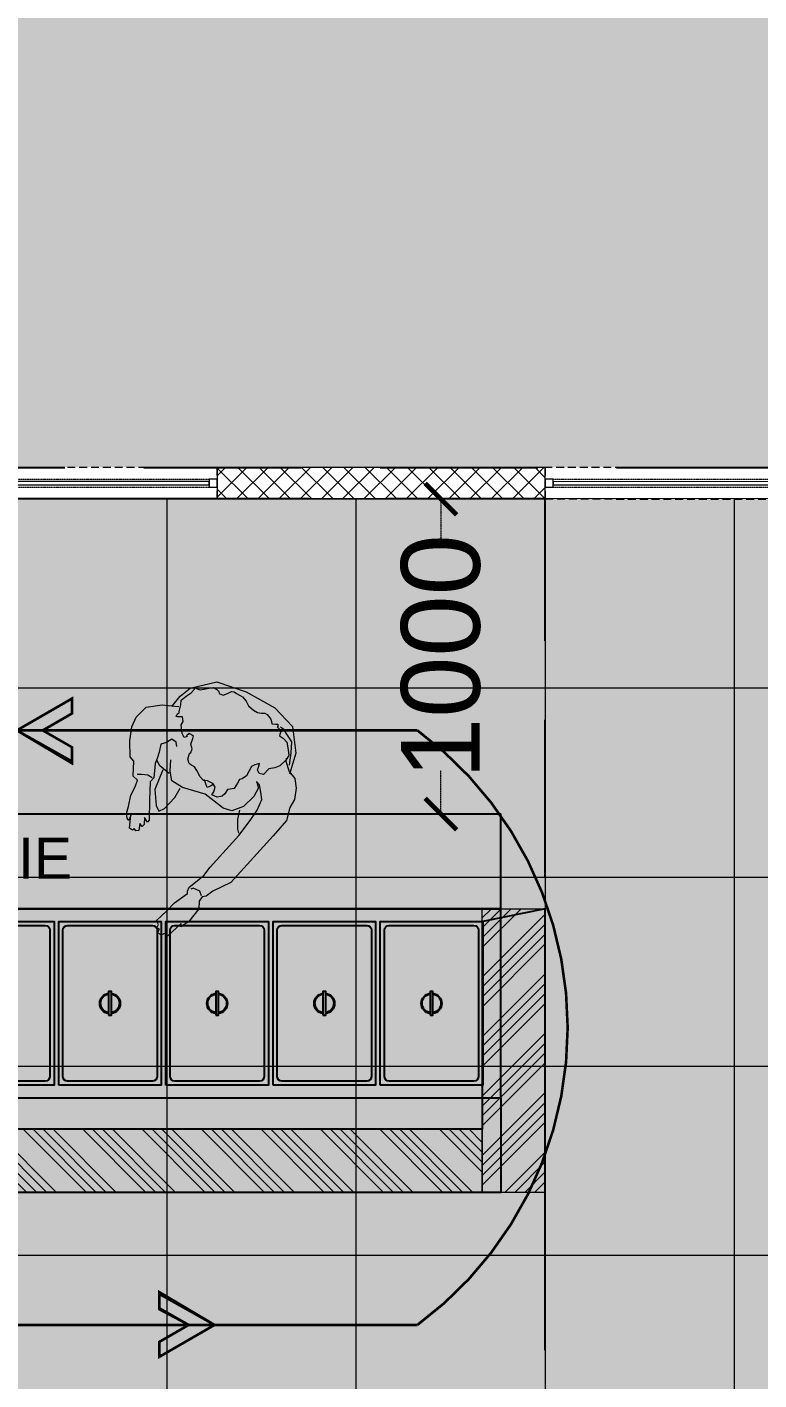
# Model space of a CAD drawing. Header units: millimetres. Extents: x 2335845 to 2509607, y 289014 to 361737.
# Drawn here: x 2365942 to 2368264, y 304106 to 308399 of the extents above; entities that cross this region are included whole.
import ezdxf

# ---------------------------------------------------------------- set-up
doc = ezdxf.new("R2010")
doc.units = ezdxf.units.MM
doc.header["$PDMODE"] = 3
for name, pattern in [('DASHED', [0.75, 0.5, -0.25]), ('DASHED2', [0.375, 0.25, -0.125]), ('HIDDEN', [0.375, 0.25, -0.125]), ('HIDDEN2', [0.1875, 0.125, -0.0625])]:
    doc.linetypes.add(name, pattern=pattern)
for name, color, linetype, lineweight in [('150 mm WALL', 134, 'Continuous', 25), ('AR_01_PARTITION FULL HT', 2, 'Continuous', 25), ('AR_01_WALL', 134, 'Continuous', 20), ('I-Human', 9, 'Continuous', 9), ('IN-PRTN-FULL', 30, 'Continuous', 20), ('IN-PRTN-HATCH', 8, 'Continuous', 5), ('K - Equipment', 7, 'Continuous', 25), ('SWA- GLASS PARTITION', 8, 'Continuous', 5), ('SWA-GLASS', 140, 'Continuous', 9), ('SWA-METAL', 165, 'Continuous', 9), ('TOA-FC-GYPSUM', 250, 'Continuous', 5), ('TOA-FL-CPT-1', 8, 'Continuous', 5), ('TOA-FL-TILE-2', 8, 'Continuous', 5), ('TOA-FL-TILE-3', 8, 'Continuous', 5), ('TOA-RAMP', 8, 'Continuous', 13)]:
    doc.layers.add(name, color=color, linetype=linetype, lineweight=lineweight)
for name, color, linetype in [('FLOOR MARK', 7, 'Continuous'), ('FR-CUSTOM', 40, 'Continuous'), ('I-FUR', 7, 'Continuous'), ('I-FURN', 7, 'Continuous'), ('ROOM TEXT', 3, 'Continuous')]:
    doc.layers.add(name, color=color, linetype=linetype)
doc.styles.add('2MM', font='arial.ttf')
doc.styles.get("Standard").update_dxf_attribs({"font": 'arial.ttf'})
doc.dimstyles.new('DIM @ 150', dxfattribs={"dimtxt": 250, "dimasz": 100, "dimexe": 1, "dimexo": 0, "dimgap": 0.5, "dimtad": 0, "dimdec": 0, "dimzin": 0, "dimdsep": 46, "dimtxsty": 'Standard', "dimblk": 'ARCHTICK', "dimcen": -2, "dimclrd": 8, "dimclre": 8, "dimclrt": 256, "dimadec": 0, "dimazin": 0, "dimtfac": 1, "dimtdec": 0, "dimtofl": 0, "dimtmove": 0, "dimatfit": 3, "dimldrblk": 'OPEN90', "dimfxl": 1, "dimtolj": 1, "dimtzin": 0, "dimlwd": -1, "dimlwe": -1, "dimarcsym": 0})
pattern_1 = [(135, (951725.344004, 6184.825185), (-94.29268927122612, -94.29268927122612), []), (135, (951725.344004, 6216.256095), (-94.29268927122612, -94.29268927122612), []), (135, (951725.344004, 6247.687005), (-94.29268927122612, -94.29268927122612), []), (135, (951725.344004, 6279.117985), (-94.29268927122612, -94.29268927122612), [])]

# ---------------------------------------------------------------- blocks, each defined once
blk = doc.blocks.new('EGEG')
at = {"layer": 'K - Equipment'}
for points in [[(2039130.925548421, -715975.5436601574), (2039430.925548421, -715975.5436601574), (2039430.925548421, -717775.5436601574), (2039130.925548421, -717775.5436601574), (2039130.925548421, -715975.5436601574)], [(2039431.1868842, -715975.5436601574), (2040030.925548421, -715975.5436601574), (2040030.925548421, -717775.5436601574), (2039430.925548421, -717775.5436601574), (2039430.925548421, -715975.5436601574)], [(2040330.925548421, -715975.5436601574), (2040030.925548421, -715975.5436601574), (2040030.925548421, -717775.5436601574), (2040330.925548421, -717775.5436601574), (2040330.925548421, -715975.5436601574)]]:
    blk.add_lwpolyline(points, dxfattribs=at)
for points in [[(2039991.05621631, -716033.0220869747), (2039471.05621631, -716033.0220869747), (2039471.05621631, -716358.0220869747), (2039991.05621631, -716358.0220869747)], [(2039768.768482327, -716190.8178363065), (2039768.768482327, -716200.1217401349), (2039694.133308948, -716200.1217401349), (2039694.133308948, -716190.8178363065)], [(2039991.05621631, -716373.059022943), (2039471.05621631, -716373.059022943), (2039471.05621631, -716698.059022943), (2039991.05621631, -716698.059022943)], [(2039768.768482327, -716530.8547722748), (2039768.768482327, -716540.1586761032), (2039694.133308948, -716540.1586761032), (2039694.133308948, -716530.8547722748)], [(2039991.05621631, -716713.0959589113), (2039471.05621631, -716713.0959589113), (2039471.05621631, -717038.0959589113), (2039991.05621631, -717038.0959589113)], [(2039768.768482327, -716870.8917082432), (2039768.768482327, -716880.1956120706), (2039694.133308948, -716880.1956120706), (2039694.133308948, -716870.8917082432)], [(2039991.05621631, -717053.1328948787), (2039471.05621631, -717053.1328948787), (2039471.05621631, -717378.1328948787), (2039991.05621631, -717378.1328948787)], [(2039768.768482327, -717210.9286442106), (2039768.768482327, -717220.2325480389), (2039694.133308948, -717220.2325480389), (2039694.133308948, -717210.9286442106)], [(2039991.05621631, -717393.1698308471), (2039471.05621631, -717393.1698308471), (2039471.05621631, -717718.1698308471), (2039991.05621631, -717718.1698308471)], [(2039768.768482327, -717550.9655801789), (2039768.768482327, -717560.2694840073), (2039694.133308948, -717560.2694840073), (2039694.133308948, -717550.9655801789)]]:
    blk.add_lwpolyline(points, close=True, dxfattribs=at)
for points in [[(2039963.05621631, -716046.0220869747), (2039499.05621631, -716046.0220869747, 0.414213562373095), (2039484.05621631, -716061.0220869747), (2039484.05621631, -716330.0220869747, 0.414213562373095), (2039499.05621631, -716345.0220869747), (2039963.05621631, -716345.0220869747, 0.414213562373095), (2039978.05621631, -716330.0220869747), (2039978.05621631, -716061.0220869747, 0.414213562373095)], [(2039963.05621631, -716386.059022943), (2039499.05621631, -716386.059022943, 0.414213562373095), (2039484.05621631, -716401.059022943), (2039484.05621631, -716670.059022943, 0.414213562373095), (2039499.05621631, -716685.059022943), (2039963.05621631, -716685.059022943, 0.414213562373095), (2039978.05621631, -716670.059022943), (2039978.05621631, -716401.059022943, 0.414213562373095)], [(2039963.05621631, -716726.0959589113), (2039499.05621631, -716726.0959589113, 0.414213562373095), (2039484.05621631, -716741.0959589113), (2039484.05621631, -717010.0959589113, 0.414213562373095), (2039499.05621631, -717025.0959589113), (2039963.05621631, -717025.0959589113, 0.414213562373095), (2039978.05621631, -717010.0959589113), (2039978.05621631, -716741.0959589113, 0.414213562373095)], [(2039963.05621631, -717066.1328948787), (2039499.05621631, -717066.1328948787, 0.414213562373095), (2039484.05621631, -717081.1328948787), (2039484.05621631, -717350.1328948787, 0.414213562373095), (2039499.05621631, -717365.1328948787), (2039963.05621631, -717365.1328948787, 0.414213562373095), (2039978.05621631, -717350.1328948787), (2039978.05621631, -717081.1328948787, 0.414213562373095)], [(2039963.05621631, -717406.1698308471), (2039499.05621631, -717406.1698308471, 0.414213562373095), (2039484.05621631, -717421.1698308471), (2039484.05621631, -717690.1698308471, 0.414213562373095), (2039499.05621631, -717705.1698308471), (2039963.05621631, -717705.1698308471, 0.414213562373095), (2039978.05621631, -717690.1698308471), (2039978.05621631, -717421.1698308471, 0.414213562373095)]]:
    blk.add_lwpolyline(points, format="xyb", close=True, dxfattribs=at)
for centre, radius, start, end in [((2039731.450895638, -716195.4697882212), 32.54279514469512, 8.2185138827943, 171.7814861172057), ((2039731.450895638, -716195.4697882212), 32.54279514469512, 188.2185138827943, 351.7814861172056), ((2039731.05621631, -716195.5220869747), 30, 188.8194774801104, 351.1805225198896), ((2039731.05621631, -716195.5220869747), 30, 9.021690048051655, 170.9783099519483), ((2039731.450895638, -716535.5067241886), 32.54279514469512, 8.2185138827943, 171.7814861172057), ((2039731.05621631, -716535.559022943), 30, 9.021690048051655, 170.9783099519483), ((2039731.450895638, -716535.5067241886), 32.54279514469512, 188.2185138827943, 351.7814861172056), ((2039731.05621631, -716535.559022943), 30, 188.8194774801104, 351.1805225198896), ((2039731.450895638, -716875.5436601569), 32.54279514469512, 8.2185138827943, 171.7814861172057), ((2039731.05621631, -716875.5959589113), 30, 9.021690048051655, 170.9783099519483), ((2039731.450895638, -716875.5436601569), 32.54279514469512, 188.2185138827943, 351.7814861172056), ((2039731.05621631, -716875.5959589113), 30, 188.8194774801104, 351.1805225198896), ((2039731.450895638, -717215.5805961252), 32.54279514469512, 8.2185138827943, 171.7814861172057), ((2039731.05621631, -717215.6328948787), 30, 9.021690048051655, 170.9783099519483), ((2039731.450895638, -717215.5805961252), 32.54279514469512, 188.2185138827943, 351.7814861172056), ((2039731.05621631, -717215.6328948787), 30, 188.8194774801104, 351.1805225198896), ((2039731.450895638, -717555.6175320935), 32.54279514469512, 8.2185138827943, 171.7814861172057), ((2039731.05621631, -717555.6698308471), 30, 9.021690048051655, 170.9783099519483), ((2039731.450895638, -717555.6175320935), 32.54279514469512, 188.2185138827943, 351.7814861172056), ((2039731.05621631, -717555.6698308471), 30, 188.8194774801104, 351.1805225198896)]:
    blk.add_arc(centre, radius, start, end, dxfattribs=at)
blk = doc.blocks.new('G$CEFFFF363')
at = {"layer": 'FR-CUSTOM', "linetype": 'DASHED2', "ltscale": 100}
h = blk.add_hatch(color=7, dxfattribs=at)
h.dxf.hatch_style = 1
h.paths.add_polyline_path([(502.6022259536549, 5849.606525533367), (444.8671990346047, 5849.606525533367), (379.5169322268921, 5962.796507932246), (314.1666654189466, 5849.606525533367), (256.4316385043203, 5849.606525540818), (379.5169322268921, 6062.796507932246)])
h = blk.add_hatch(color=7, dxfattribs=at)
h.dxf.hatch_style = 1
h.paths.add_polyline_path([(-2042.427217284334, 5511.53542358987), (-1984.692190365575, 5511.53542358987), (-1919.341923557571, 5398.345441190526), (-1853.991656749917, 5511.53542358987), (-1796.256629835232, 5511.535423582885), (-1919.341923557571, 5298.345441190992)])
at = {"layer": 'FR-CUSTOM', "color": 1, "linetype": 'DASHED2', "ltscale": 100}
for p, q in [((379.5169322268921, 5962.796507932246), (314.1666654189466, 5849.606525533367)), ((444.8671990346047, 5849.606525533367), (379.5169322268921, 5962.796507932246)), ((-1984.692190365575, 5511.53542358987), (-1919.341923557571, 5398.345441190526)), ((-1919.341923557571, 5398.345441190526), (-1853.991656749917, 5511.53542358987))]:
    blk.add_line(p, q, dxfattribs=at)
at = {"layer": 'FR-CUSTOM', "color": 1, "linetype": 'DASHED2', "ltscale": 100, "const_width": 10}
blk.add_lwpolyline([(-1919.341923557571, 4896.434207702056), (-1919.341923557571, 6846.875950230286, -0.5055127666361997), (379.5169322268921, 6846.875950230286), (379.5169322268921, 5148.184207702056)], format="xyb", dxfattribs=at)
at = {"layer": 'FR-CUSTOM', "color": 1, "linetype": 'Continuous', "ltscale": 100, "const_width": 10}
for points in [[(502.6022259536549, 5849.606525533367), (444.8671990346047, 5849.606525533367), (379.5169322268921, 5962.796507932246), (314.1666654189466, 5849.606525533367), (256.4316385043203, 5849.606525540818), (379.5169322268921, 6062.796507932246)], [(-2042.427217284334, 5511.53542358987), (-1984.692190365575, 5511.53542358987), (-1919.341923557571, 5398.345441190526), (-1853.991656749917, 5511.53542358987), (-1796.256629835232, 5511.535423582885), (-1919.341923557571, 5298.345441190992)]]:
    blk.add_lwpolyline(points, close=True, dxfattribs=at)
blk = doc.blocks.new('FDFSDFD')
at = {"layer": 'I-Human'}
for p, q in [((-1774290.468677218, -879044.5273317939), (-1774265.713461607, -879026.389015709)), ((-1774265.713461607, -879026.389015709), (-1774231.056159748, -879014.8464509295)), ((-1774231.056159748, -879014.8464509295), (-1774201.349901014, -879016.4953887552)), ((-1774201.349901014, -879016.4953887552), (-1774160.091208329, -879006.6017618)), ((-1774160.091208329, -879006.6017618), (-1774097.377995444, -879021.4422022322)), ((-1774097.377995444, -879021.4422022322), (-1773904.287313669, -879072.5592748285)), ((-1774363.083976345, -879079.1550261325), (-1774295.419720336, -879065.9635235259)), ((-1774326.776326784, -879095.6444043902), (-1774302.021111173, -879070.9103370028)), ((-1774302.021111173, -879070.9103370028), (-1774290.468677218, -879044.5273317939)), ((-1773904.287313669, -879072.5592748285), (-1773853.126534739, -879110.484844821)), ((-1774434.04892777, -879126.9742230788), (-1774363.083976345, -879079.1550261325)), ((-1774389.489539664, -879107.1869691698), (-1774412.594407568, -879146.7614769866)), ((-1774358.132933222, -879092.3465287376), (-1774389.489539664, -879107.1869691698)), ((-1774381.931382825, -879120.1801538769), (-1774361.746012352, -879105.0540592012)), ((-1774361.746012352, -879105.0540592012), (-1774346.6069845, -879094.9699960849)), ((-1774320.174935953, -879079.1550261325), (-1774358.132933222, -879092.3465287376)), ((-1774346.6069845, -879094.9699960849), (-1774329.785842442, -879096.65067327)), ((-1774335.485742055, -879098.5450626817), (-1774326.776326784, -879095.6444043902)), ((-1774329.785842442, -879096.65067327), (-1774304.554129356, -879105.0540592012)), ((-1774304.554129356, -879105.0540592012), (-1774291.097215713, -879116.8187995038)), ((-1774291.097215713, -879116.8187995038), (-1774279.322416275, -879131.9448941782)), ((-1774183.196076228, -879107.1869691698), (-1774203.000248716, -879120.3784717763)), ((-1774146.888426667, -879103.8890935171), (-1774183.196076228, -879107.1869691698)), ((-1774107.280081691, -879108.8359069953), (-1774146.888426667, -879103.8890935171)), ((-1774047.867564221, -879118.7295339493), (-1774107.280081691, -879108.8359069953)), ((-1773853.126534739, -879110.484844821), (-1773830.021666829, -879122.0274096006)), ((-1774460.454491089, -879204.4743008855), (-1774434.04892777, -879126.9742230788)), ((-1774412.594407568, -879146.7614769866), (-1774413.92306787, -879160.4792377147)), ((-1774407.163095911, -879153.7936975985), (-1774388.659839643, -879150.4323432242)), ((-1774407.163095911, -879160.5164063431), (-1774407.163095911, -879153.7936975985)), ((-1774388.659839643, -879150.4323432242), (-1774386.977725444, -879135.3062485498)), ((-1774386.977725444, -879135.3062485498), (-1774381.931382825, -879120.1801538769)), ((-1774279.322416275, -879131.9448941782), (-1774255.772817394, -879138.6676029242)), ((-1774252.408588979, -879152.113020412), (-1774260.819160002, -879162.1970835283)), ((-1774255.772817394, -879138.6676029242), (-1774252.408588979, -879152.113020412)), ((-1774226.105116625, -879148.4104148123), (-1774211.25198726, -879133.5699743801)), ((-1774221.154073501, -879135.218912207), (-1774226.105116625, -879148.4104148123)), ((-1774203.000248716, -879120.3784717763), (-1774221.154073501, -879135.218912207)), ((-1774211.25198726, -879133.5699743801), (-1774179.895380812, -879133.5699743801)), ((-1774179.895380812, -879133.5699743801), (-1774136.98634042, -879148.4104148123)), ((-1774136.98634042, -879148.4104148123), (-1774107.280081691, -879174.7934200226)), ((-1774120.482863348, -879153.3572282891), (-1774092.42695232, -879146.7614769866)), ((-1774092.42695232, -879146.7614769866), (-1774064.371041293, -879131.9210365544)), ((-1774064.371041293, -879131.9210365544), (-1774054.468955046, -879123.6763474263)), ((-1773917.490095326, -879153.3572282891), (-1774047.867564221, -879118.7295339493)), ((-1773884.48314117, -879158.3040417661), (-1773917.490095326, -879153.3572282891)), ((-1773830.021666829, -879183.0381091521), (-1773884.48314117, -879158.3040417661)), ((-1773823.420274964, -879135.218912125), (-1773834.97271021, -879146.7614769168)), ((-1773834.97271021, -879146.7614769168), (-1773833.32236161, -879169.8466065045)), ((-1773830.021666829, -879122.0274096006), (-1773821.76992829, -879131.9210365544)), ((-1773821.76992829, -879131.9210365544), (-1773805.266451218, -879133.5699743801)), ((-1773805.266451218, -879133.5699743801), (-1773783.811931022, -879123.6763474263)), ((-1773783.811931022, -879123.6763474263), (-1773732.651152086, -879133.5699743801)), ((-1773732.651152086, -879133.5699743801), (-1773706.245588772, -879148.4104148123)), ((-1773706.245588772, -879148.4104148123), (-1773716.147675019, -879151.7082904635)), ((-1773716.147675019, -879151.7082904635), (-1773661.686200666, -879171.495544374)), ((-1774430.712694793, -879215.9787534837), (-1774422.302123758, -879199.1719816215)), ((-1774422.302123758, -879199.1719816215), (-1774417.255781144, -879194.1299500648)), ((-1774418.937895349, -879172.2811466445), (-1774412.209438525, -879168.9197922716)), ((-1774415.57366694, -879177.3231782026), (-1774418.937895349, -879172.2811466445)), ((-1774417.255781144, -879194.1299500648), (-1774410.52732432, -879189.0879185067)), ((-1774410.52732432, -879189.0879185067), (-1774415.57366694, -879177.3231782026)), ((-1774412.209438525, -879168.9197922716), (-1774410.52732432, -879170.600469458)), ((-1774410.52732432, -879170.600469458), (-1774407.163095911, -879160.5164063431)), ((-1774269.229731025, -879163.8777607147), (-1774281.004530469, -879165.5584378999)), ((-1774281.004530469, -879165.5584378999), (-1774270.911845241, -879177.3231782026)), ((-1774270.911845241, -879177.3231782026), (-1774260.819160002, -879184.0458869486)), ((-1774260.819160002, -879162.1970835283), (-1774269.229731025, -879163.8777607147)), ((-1774260.819160002, -879184.0458869486), (-1774245.680132155, -879184.0458869486)), ((-1774245.680132155, -879184.0458869486), (-1774227.176875892, -879184.0458869486)), ((-1774227.176875892, -879184.0458869486), (-1774212.037848045, -879192.4492728784)), ((-1774212.037848045, -879192.4492728784), (-1774206.99150542, -879199.1719816215)), ((-1774206.99150542, -879199.1719816215), (-1774193.534591772, -879199.1719816215)), ((-1774193.534591772, -879199.1719816215), (-1774173.3492213, -879200.8526588081)), ((-1774173.3492213, -879200.8526588081), (-1774166.620764481, -879210.9367219243)), ((-1774102.329038567, -879202.8253630599), (-1774115.53182023, -879273.7296895667)), ((-1774107.280081691, -879174.7934200226), (-1774102.329038567, -879202.8253630599)), ((-1773833.32236161, -879169.8466065045), (-1773826.720972152, -879174.7934197612)), ((-1773816.818885172, -879181.3891713265), (-1773830.021666829, -879183.0381091521)), ((-1773810.217494347, -879178.0912956739), (-1773816.818885172, -879181.3891713265)), ((-1773764.007758534, -879201.1764252356), (-1773810.217494347, -879178.0912956739)), ((-1773731.000804389, -879211.0700521894), (-1773764.007758534, -879201.1764252356)), ((-1773660.035852959, -879178.0912956739), (-1773666.637243795, -879181.3891713265)), ((-1773666.637243795, -879181.3891713265), (-1773655.084809841, -879191.2827982818)), ((-1773661.686200666, -879171.495544374), (-1773660.035852959, -879178.0912956739)), ((-1773655.084809841, -879191.2827982818), (-1773655.084809841, -879204.4743008855)), ((-1774463.755186499, -879308.3573839066), (-1774460.454491089, -879204.4743008855)), ((-1774430.712694793, -879224.3821394121), (-1774430.712694793, -879215.9787534837)), ((-1774425.666352173, -879234.4662025311), (-1774430.712694793, -879224.3821394121)), ((-1774422.302123758, -879246.2309428338), (-1774425.666352173, -879234.4662025311)), ((-1774422.302123758, -879261.3570375082), (-1774422.302123758, -879246.2309428338)), ((-1774166.620764481, -879210.9367219243), (-1774161.574421862, -879217.6594306689)), ((-1774161.574421862, -879217.6594306689), (-1774144.753279804, -879219.3401078554)), ((-1774144.753279804, -879219.3401078554), (-1774134.660594576, -879222.7014622284)), ((-1774134.660594576, -879222.7014622284), (-1774124.567909337, -879236.1468797176)), ((-1774124.567909337, -879236.1468797176), (-1774122.885795133, -879254.6343287636)), ((-1773688.091763991, -879225.9104926202), (-1773731.000804389, -879211.0700521894)), ((-1773679.840025452, -879214.3679278394), (-1773688.091763991, -879225.9104926202)), ((-1773668.287591498, -879214.3679278394), (-1773679.840025452, -879214.3679278394)), ((-1773668.287591498, -879204.4743008855), (-1773668.287591498, -879214.3679278394)), ((-1773655.084809841, -879204.4743008855), (-1773668.287591498, -879204.4743008855)), ((-1774437.441151611, -879294.9705812299), (-1774427.348466383, -879281.5251637406)), ((-1774427.348466383, -879281.5251637406), (-1774422.302123758, -879261.3570375082)), ((-1774149.799622418, -879256.3150059487), (-1774156.528079248, -879268.0797462527)), ((-1774156.528079248, -879268.0797462527), (-1774156.528079248, -879286.5671952973)), ((-1774156.528079248, -879286.5671952973), (-1774151.481736634, -879298.3319356014)), ((-1774155.339571064, -879263.4926453206), (-1774155.140165206, -879265.4850004371)), ((-1774155.140165206, -879265.4850004371), (-1774145.238078959, -879270.431813914)), ((-1774145.238078959, -879286.9211921731), (-1774155.140165206, -879296.8148191271)), ((-1774134.660594576, -879252.9536515784), (-1774149.799622418, -879256.3150059487)), ((-1774145.238078959, -879270.431813914), (-1774136.98634042, -879278.6765030436)), ((-1774136.98634042, -879278.6765030436), (-1774145.238078959, -879286.9211921731)), ((-1774122.885795133, -879254.6343287636), (-1774134.660594576, -879252.9536515784)), ((-1774115.53182023, -879273.7296895667), (-1774100.67869086, -879347.9318917234)), ((-1774448.902057134, -879405.6447156237), (-1774463.755186499, -879308.3573839066)), ((-1774444.169608435, -879311.7773530907), (-1774437.441151611, -879294.9705812299)), ((-1774444.169608435, -879333.6261565096), (-1774444.169608435, -879311.7773530907)), ((-1774169.984992896, -879331.9454793232), (-1774176.713449714, -879343.7102196258)), ((-1774156.528079248, -879313.4580302772), (-1774169.984992896, -879331.9454793232)), ((-1774151.481736634, -879298.3319356014), (-1774156.528079248, -879313.4580302772)), ((-1774155.140165206, -879296.8148191271), (-1774155.484901374, -879297.5037024497)), ((-1774445.851722645, -879342.0295424408), (-1774444.169608435, -879333.6261565096)), ((-1774442.487494231, -879350.4329283704), (-1774445.851722645, -879342.0295424408)), ((-1774430.712694793, -879358.8363143002), (-1774442.487494231, -879350.4329283704)), ((-1774420.620009554, -879368.9203774192), (-1774430.712694793, -879358.8363143002)), ((-1774418.937895349, -879382.3657949057), (-1774420.620009554, -879368.9203774192)), ((-1774188.488249158, -879373.9624089759), (-1774206.99150542, -879377.3237633476)), ((-1774178.395563919, -879363.8783458597), (-1774188.488249158, -879373.9624089759)), ((-1774176.713449714, -879357.1556371151), (-1774178.395563919, -879363.8783458597)), ((-1774176.713449714, -879343.7102196258), (-1774176.713449714, -879357.1556371151)), ((-1774100.67869086, -879347.9318917234), (-1774103.97938627, -879387.5063995402)), ((-1774061.070345872, -879354.5276430274), (-1774095.727647736, -879352.8787052003)), ((-1774014.860610065, -879367.7191456325), (-1774061.070345872, -879354.5276430274)), ((-1774000.007480705, -879379.261710412), (-1774014.860610065, -879367.7191456325)), ((-1774391.139887372, -879471.6022286494), (-1774448.902057134, -879405.6447156237)), ((-1774427.348466383, -879394.1305352098), (-1774423.984237963, -879385.72714928)), ((-1774427.348466383, -879407.5759526977), (-1774427.348466383, -879394.1305352098)), ((-1774418.937895349, -879419.3406930004), (-1774427.348466383, -879407.5759526977)), ((-1774423.984237963, -879385.72714928), (-1774418.937895349, -879382.3657949057)), ((-1774254.090703183, -879390.7691808355), (-1774262.501274212, -879392.4498580233)), ((-1774262.501274212, -879392.4498580233), (-1774262.501274212, -879407.5759526977)), ((-1774262.501274212, -879407.5759526977), (-1774252.408588979, -879412.6179842558)), ((-1774235.587446921, -879387.4078264652), (-1774254.090703183, -879390.7691808355)), ((-1774252.408588979, -879412.6179842558), (-1774250.726474774, -879409.2566298841)), ((-1774243.99801795, -879415.9793386273), (-1774252.408588979, -879427.7440789301)), ((-1774250.726474774, -879409.2566298841), (-1774243.99801795, -879415.9793386273)), ((-1774223.812647483, -879377.3237633476), (-1774235.587446921, -879387.4078264652)), ((-1774212.037848045, -879375.6430861624), (-1774223.812647483, -879377.3237633476)), ((-1774206.99150542, -879377.3237633476), (-1774212.037848045, -879375.6430861624)), ((-1774128.734601881, -879405.6447156237), (-1774161.741556037, -879420.4851560531)), ((-1774103.97938627, -879387.5063995402), (-1774128.734601881, -879405.6447156237)), ((-1774120.482863348, -879405.6447156237), (-1774128.734601881, -879443.5702856148)), ((-1774054.468955046, -879422.1340938788), (-1774011.559914649, -879395.7510886671)), ((-1774018.161305486, -879422.1340938788), (-1773960.399135718, -879394.1021508442)), ((-1774011.559914649, -879395.7510886671), (-1774000.007480705, -879379.261710412)), ((-1773960.399135718, -879394.1021508442), (-1773952.147397185, -879395.7510886671)), ((-1773952.147397185, -879395.7510886671), (-1773960.399135718, -879410.5915290993)), ((-1773960.399135718, -879410.5915290993), (-1773940.594963236, -879400.6979021453)), ((-1773940.594963236, -879400.6979021453), (-1773932.343224691, -879403.9957777994)), ((-1773932.343224691, -879403.9957777994), (-1773937.29426782, -879415.5383425761)), ((-1773937.29426782, -879415.5383425761), (-1773915.839747619, -879407.293653448)), ((-1773915.839747619, -879407.293653448), (-1773910.888704495, -879415.5383425761)), ((-1773910.888704495, -879415.5383425761), (-1773914.189399911, -879423.7830317072)), ((-1774408.845210115, -879431.1054333044), (-1774418.937895349, -879419.3406930004)), ((-1774402.116753291, -879441.1894964193), (-1774408.845210115, -879431.1054333044)), ((-1774400.434639087, -879451.2735595369), (-1774402.116753291, -879441.1894964193)), ((-1774400.434639087, -879461.3576226517), (-1774400.434639087, -879451.2735595369)), ((-1774398.752524882, -879459.6769454667), (-1774400.434639087, -879461.3576226517)), ((-1774395.388296473, -879457.9962682801), (-1774398.752524882, -879459.6769454667)), ((-1774380.249268614, -879461.3576226517), (-1774395.388296473, -879457.9962682801)), ((-1774287.732987298, -879442.8701736057), (-1774299.507786742, -879451.2735595369)), ((-1774299.507786742, -879451.2735595369), (-1774292.779329912, -879464.7189770261)), ((-1774275.958187855, -879442.8701736057), (-1774287.732987298, -879442.8701736057)), ((-1774252.408588979, -879427.7440789301), (-1774275.958187855, -879442.8701736057)), ((-1774219.503725788, -879432.0277208326), (-1774221.154073501, -879448.5170990918)), ((-1774221.154073501, -879448.5170990918), (-1774204.650596429, -879458.4107260456)), ((-1774207.95129185, -879423.7830317072), (-1774219.503725788, -879432.0277208326)), ((-1774204.650596429, -879458.4107260456), (-1774191.447814767, -879471.6022286494)), ((-1774145.238078959, -879461.708601697), (-1774128.734601881, -879460.0596638727)), ((-1774128.734601881, -879443.5702856148), (-1774140.287035841, -879460.0596638727)), ((-1774128.734601881, -879460.0596638727), (-1774085.825561495, -879441.9213477878)), ((-1774122.133211055, -879428.729845184), (-1774054.468955046, -879422.1340938788)), ((-1774085.825561495, -879441.9213477878), (-1774069.322084411, -879446.8681612648)), ((-1774084.175212693, -879446.8681615561), (-1774084.175212693, -879463.3575396047)), ((-1774069.322084411, -879446.8681612648), (-1774018.161305486, -879422.1340938788)), ((-1773909.238356787, -879436.9745343109), (-1773947.196354067, -879451.8149747404)), ((-1773947.196354067, -879451.8149747404), (-1773929.042529281, -879450.1660369175)), ((-1773933.993572399, -879458.4107260456), (-1773945.546006359, -879466.6554151739)), ((-1773929.042529281, -879450.1660369175), (-1773933.993572399, -879458.4107260456)), ((-1773914.189399911, -879423.7830317072), (-1773907.588009085, -879425.4319695327)), ((-1773907.588009085, -879425.4319695327), (-1773909.238356787, -879436.9745343109)), ((-1774354.832237806, -879488.0916069072), (-1774391.139887372, -879471.6022286494)), ((-1774363.428126562, -879471.4416857694), (-1774380.249268614, -879461.3576226517)), ((-1774344.924870289, -879479.8450717004), (-1774363.428126562, -879471.4416857694)), ((-1774313.573545116, -879496.3362960368), (-1774354.832237806, -879488.0916069072)), ((-1774331.467956652, -879473.1223629544), (-1774344.924870289, -879479.8450717004)), ((-1774309.60047197, -879468.0803313977), (-1774331.467956652, -879473.1223629544)), ((-1774318.52458824, -879488.0916069072), (-1774323.736092218, -879477.0266217884)), ((-1774303.671458881, -879526.0171768998), (-1774318.52458824, -879488.0916069072)), ((-1774306.23624356, -879466.3996542112), (-1774309.60047197, -879468.0803313977)), ((-1774299.507786742, -879469.7610085829), (-1774306.23624356, -879466.3996542112)), ((-1774291.097215713, -879469.7610085829), (-1774299.507786742, -879469.7610085829)), ((-1774292.779329912, -879464.7189770261), (-1774291.097215713, -879469.7610085829)), ((-1774191.447814767, -879471.6022286494), (-1774166.692599155, -879465.0064773483)), ((-1774166.692599155, -879465.0064773483), (-1774145.238078959, -879461.708601697)), ((-1774061.070345872, -879502.932047338), (-1774103.97938627, -879522.7193012458)), ((-1774084.175212693, -879463.3575396047), (-1774077.573823235, -879481.4958559357)), ((-1774077.573823235, -879481.4958559357), (-1774070.97243132, -879494.6873590128)), ((-1774056.119302754, -879484.7937312573), (-1774061.070345872, -879502.932047338)), ((-1774033.014434851, -879481.495855606), (-1774056.119302754, -879484.7937312573)), ((-1774003.308176116, -879481.495855606), (-1774033.014434851, -879481.495855606)), ((-1773968.650874257, -879471.6022286494), (-1774003.308176116, -879481.495855606)), ((-1773945.546006359, -879466.6554151739), (-1773968.650874257, -879471.6022286494)), ((-1774273.965200146, -879567.2406225436), (-1774303.671458881, -879526.0171768998)), ((-1774110.580777101, -879539.2086795049), (-1774155.140165206, -879563.9427468897)), ((-1774103.97938627, -879522.7193012458), (-1774110.580777101, -879539.2086795049)), ((-1774231.056159748, -879580.4321251488), (-1774273.965200146, -879567.2406225436)), ((-1774198.049205598, -879578.7831873205), (-1774231.056159748, -879580.4321251488)), ((-1774155.140165206, -879563.9427468897), (-1774198.049205598, -879578.7831873205))]:
    blk.add_line(p, q, dxfattribs=at)
blk = doc.blocks.new('*U838')
at = {"layer": 'IN-PRTN-HATCH'}
h = blk.add_hatch(dxfattribs=at)
h.set_pattern_fill('ANSI37', color=256, scale=15)
h.set_pattern_definition([(45, (6588.119812913763, 0), (-33.67596045400933, 33.67596045400933), []), (135, (6588.119812913763, 0), (-33.67596045400933, -33.67596045400932), [])])
h.paths.add_polyline_path([(-99007.63920534389, -39967.19809345137), (-97966.60875329236, -39967.19809345137), (-97966.60875329236, -39867.19809345137), (-99007.63920534389, -39867.19809345137)])
at = {"layer": 'IN-PRTN-FULL', "elevation": -2.73431167647e-05}
blk.add_lwpolyline([(-99007.63920534389, -39967.19809345137), (-97966.60875329236, -39967.19809345137), (-97966.60875329236, -39867.19809345137), (-99007.63920534389, -39867.19809345137)], close=True, dxfattribs=at)
blk = doc.blocks.new('*U761')
at = {"layer": 'SWA- GLASS PARTITION', "linetype": 'HIDDEN2', "ltscale": 200, "elevation": -0.0003093880525210051}
blk.add_lwpolyline([(108939.0602773681, -163313.0164129143), (109639.0602773326, -163313.0094005656), (109639.0602773326, -163413.0094005656), (108939.0602773681, -163413.0164129143)], close=True, dxfattribs=at)
at = {"layer": 'SWA-GLASS', "color": 4, "elevation": -0.0003093880525210051}
blk.add_lwpolyline([(109614.0602773326, -163358.0094005656), (109614.0602773326, -163368.0094005656), (108964.0602773681, -163368.0164129143), (108964.0602773681, -163358.0164129143)], close=True, dxfattribs=at)
at = {"layer": 'SWA-METAL', "color": 8, "linetype": 'HIDDEN'}
for p, q in [((108964.0602773681, -163350.5164129143, -0.0003093880525210051), (109614.0602773326, -163350.5094005656, -0.0003093880525210051)), ((108964.0602773681, -163375.4895310659, -0.0003093880525210051), (109614.0602773326, -163375.5094005656, -0.0003093880525210051))]:
    blk.add_line(p, q, dxfattribs=at)
at = {"layer": 'SWA-METAL', "elevation": -0.0003093880525210051}
for points in [[(108939.0602773681, -163350.5164129143), (108964.0602773681, -163350.5164129143), (108964.0602773681, -163375.5164129143), (108939.0602773681, -163375.5164129143)], [(109614.0602773326, -163350.5094005656), (109639.0602773326, -163350.5094005656), (109639.0602773326, -163375.5094005656), (109614.0602773326, -163375.5094005656)]]:
    blk.add_lwpolyline(points, close=True, dxfattribs=at)
blk = doc.blocks.new('*U837')
at = {"layer": 'SWA- GLASS PARTITION', "linetype": 'HIDDEN2', "ltscale": 200, "elevation": -0.0003093880525210051}
blk.add_lwpolyline([(109175.76918699, -163313.0140256866), (110097.8743775616, -163313.0047733898), (110097.8743775616, -163413.0047733898), (109175.76918699, -163413.0140256866)], close=True, dxfattribs=at)
at = {"layer": 'SWA-GLASS', "color": 4, "elevation": -0.0003093880525210051}
blk.add_lwpolyline([(110072.8743775616, -163358.0047733898), (110072.8743775616, -163368.0047733898), (109200.76918699, -163368.0140256866), (109200.76918699, -163358.0140256866)], close=True, dxfattribs=at)
at = {"layer": 'SWA-METAL', "color": 8, "linetype": 'HIDDEN'}
for p, q in [((109200.76918699, -163350.5140256866, -0.0003093880525210051), (110072.8743775616, -163350.5047733898, -0.0003093880525210051)), ((109200.76918699, -163375.4871438382, -0.0003093880525210051), (110072.8743775616, -163375.5047733898, -0.0003093880525210051))]:
    blk.add_line(p, q, dxfattribs=at)
at = {"layer": 'SWA-METAL', "elevation": -0.0003093880525210051}
for points in [[(109175.76918699, -163350.5140256866), (109200.76918699, -163350.5140256866), (109200.76918699, -163375.5140256866), (109175.76918699, -163375.5140256866)], [(110072.8743775616, -163350.5047733898), (110097.8743775616, -163350.5047733898), (110097.8743775616, -163375.5047733898), (110072.8743775616, -163375.5047733898)]]:
    blk.add_lwpolyline(points, close=True, dxfattribs=at)
blk = doc.blocks.new('*U917')
at = {"layer": 'AR_01_WALL'}
h = blk.add_hatch(dxfattribs=at)
h.set_pattern_fill('ANSI34', color=8, scale=7, angle=90)
h.set_pattern_definition(pattern_1)
h.paths.add_polyline_path([(284136.7678248886, 139951.3859680567), (289477.798096927, 139951.3859691619), (289477.7980969271, 139751.3859691619), (284136.767824881, 139751.3859683153)])
blk.add_lwpolyline([(284136.7678248886, 139951.3859680567), (289477.798096927, 139951.3859691619), (289477.7980969271, 139751.3859691619), (284136.767824881, 139751.3859683153), (284136.7678248794, 139951.3859677218)], dxfattribs=at)
blk = doc.blocks.new('_ArchTick')
at = {"color": 0, "linetype": 'ByBlock', "const_width": 0.15}
blk.add_lwpolyline([(-0.5, -0.5), (0.5, 0.5)], dxfattribs=at)
blk = doc.blocks.new('*D893')
at = {"layer": 'Defpoints', "color": 0, "transparency": 16777216}
for p in [(2367201.480296691, 306901.6247394482), (2367254.885364899, 306901.6247394482), (2367201.479178737, 305901.6242079608)]:
    blk.add_point(p, dxfattribs=at)
at = {"layer": 'TOA-RAMP', "color": 8, "linetype": 'HIDDEN', "transparency": 16777216}
for p, q in [((2367201.480296691, 306901.6247394482), (2367255.885364899, 306901.6247394482)), ((2367254.885364899, 306901.6247394482), (2367254.885364899, 306763.2261108123)), ((2367254.885364899, 305901.6242079608), (2367254.885364899, 306040.0228365967)), ((2367201.479178737, 305901.6242079608), (2367255.885364899, 305901.6242079608))]:
    blk.add_line(p, q, dxfattribs=at)
at = {"layer": 'TOA-RAMP', "color": 8, "transparency": 16777216, "xscale": 100, "yscale": 100, "zscale": 100}
for p, rotation in [((2367254.885364899, 306901.6247394482), 90), ((2367254.885364899, 305901.6242079608), 270)]:
    blk.add_blockref('_ArchTick', p, dxfattribs=dict(at, rotation=rotation))
at = {"layer": 'TOA-RAMP', "transparency": 16777216, "insert": (2367254.885364899, 306401.6244737038), "char_height": 250, "attachment_point": 5, "rotation": 90}
blk.add_mtext('\\A1;1000', dxfattribs=at)
blk = doc.blocks.new('_Open90')
at = {"color": 0, "linetype": 'ByBlock'}
for p, q in [((-0.5, 0.5), (0, 0)), ((0, 0), (-1, 0)), ((0, 0), (-0.5, -0.5))]:
    blk.add_line(p, q, dxfattribs=at)
blk = doc.blocks.new('*U919')
at = {"layer": 'AR_01_WALL'}
h = blk.add_hatch(dxfattribs=at)
h.set_pattern_fill('ANSI34', color=8, scale=7, angle=90)
h.set_pattern_definition(pattern_1)
h.paths.add_polyline_path([(284136.7678248886, 139951.3859680567), (285036.7678247036, 139951.3859682429), (285036.7678247037, 139751.3859682429), (284136.767824881, 139751.3859683153)])
blk.add_lwpolyline([(284136.7678248886, 139951.3859680567), (285036.7678247036, 139951.3859682429), (285036.7678247037, 139751.3859682429), (284136.767824881, 139751.3859683153), (284136.7678248794, 139951.3859677218)], dxfattribs=at)

msp = doc.modelspace()

# ---------------------------------------------------------------- hatches: boundary and pattern name
at = {"layer": 'TOA-FC-GYPSUM'}
h = msp.add_hatch(dxfattribs=at)
h.set_pattern_fill('DASH', color=252, scale=49.9999999998181, angle=45)
h.set_pattern_definition([(45, (90021.13748320658, 24146.98201084777), (0, 224.5064030259121), [158.7499999994225, -158.7499999994225])])
edge = h.paths.add_edge_path()
edge.add_line((2394228.72958307, 302880.2279321175), (2361837.844510321, 302880.2279321175))
edge.add_arc((2362325.550397773, 304175.7707438617), 1384.300621150443, 194.5633508174923, 249.3711998855079, ccw=False)
edge.add_line((2360985.727067106, 303827.6879199288), (2360985.727067106, 306907.1739473264))
edge.add_line((2360985.727067106, 306907.1739473264), (2372044.681893598, 306901.6103699277))
edge.add_line((2372044.681893598, 306901.6103699277), (2372044.683235127, 304701.6242071021))
edge.add_line((2372044.683235127, 304701.6242071021), (2384044.683235127, 304701.6235669184))
edge.add_line((2384044.683235127, 304701.6235669184), (2384044.682564297, 306901.6248660982))
edge.add_line((2384044.682564297, 306901.6248660982), (2395185.727068019, 306907.1739473427))
edge.add_line((2395185.727068019, 306907.1739473427), (2395185.727068019, 303827.6879199451))
edge.add_arc((2394120.701762259, 304127.0051395205), 1106.286445655785, 276.4346417131297, 344.3023878729739, ccw=False)
at = {"layer": 'TOA-FL-CPT-1', "true_color": 0xc7c8ca}
h = msp.add_hatch(dxfattribs=at)
h.set_pattern_fill('AR-PARQ1', color=9, scale=3)
h.set_pattern_definition([(90, (54538.59340738272, -6708.375506296114), (-914.4000000000001, 914.4000000000001), [914.4000000000001, -914.4000000000001]), (90, (54690.99340738263, -6708.375506296114), (-914.4000000000001, 914.4000000000001), [914.4000000000001, -914.4000000000001]), (90, (54843.393407383, -6708.375506296114), (-914.4000000000001, 914.4000000000001), [914.4000000000001, -914.4000000000001]), (90, (54995.79340738291, -6708.375506296114), (-914.4000000000001, 914.4000000000001), [914.4000000000001, -914.4000000000001]), (90, (55148.19340738282, -6708.375506296114), (-914.4000000000001, 914.4000000000001), [914.4000000000001, -914.4000000000001]), (90, (55300.59340738272, -6708.375506296114), (-914.4000000000001, 914.4000000000001), [914.4000000000001, -914.4000000000001]), (90, (55452.99340738263, -6708.375506296114), (-914.4000000000001, 914.4000000000001), [914.4000000000001, -914.4000000000001]), (0, (54538.59340738272, -5793.975506296149), (914.4000000000001, -914.4000000000001), [914.4000000000001, -914.4000000000001]), (0, (54538.59340738272, -5641.575506296125), (914.4000000000001, -914.4000000000001), [914.4000000000001, -914.4000000000001]), (0, (54538.59340738272, -5489.175506296102), (914.4000000000001, -914.4000000000001), [914.4000000000001, -914.4000000000001]), (0, (54538.59340738272, -5336.775506296137), (914.4000000000001, -914.4000000000001), [914.4000000000001, -914.4000000000001]), (0, (54538.59340738272, -5184.375506296114), (914.4000000000001, -914.4000000000001), [914.4000000000001, -914.4000000000001]), (0, (54538.59340738272, -5031.975506296149), (914.4000000000001, -914.4000000000001), [914.4000000000001, -914.4000000000001]), (0, (54538.59340738272, -4879.575506296125), (914.4000000000001, -914.4000000000001), [914.4000000000001, -914.4000000000001])])
h.paths.add_polyline_path([(2344950.518162777, 323601.6242019961), (2348044.691163691, 323601.6242019961), (2348044.691163691, 308801.6242122094), (2344978.375093889, 308801.6242122108), (2344983.023356996, 307001.5525591194), (2351045.878415969, 307001.6083910425), (2351044.683235127, 304701.6242071021), (2350244.683235128, 304670.0944108028), (2350244.683235128, 294701.624207102), (2352811.834670976, 294701.6222315097), (2352811.820920144, 307001.6312081505), (2405044.683235127, 307005.0587609082), (2405044.683235127, 327701.6242071021), (2410595.745129241, 327701.6242071022), (2410609.803192876, 329501.6242071021), (2408605.339612699, 329501.6242071021), (2411484.683234952, 335301.624207102), (2408440.261845152, 335301.6242068391), (2406365.487751665, 331122.3072093037), (2403244.677728537, 328001.9692598846), (2403244.794573463, 325600.804886257), (2384290.648438627, 325598.8094474609), (2384290.648438627, 323607.3717527016), (2375885.17580013, 323603.5284691111), (2375861.465202687, 325602.9777714384), (2360226.195166169, 325602.090971636), (2360226.052116318, 334601.9366329676), (2375945.229294411, 334602.1794598616), (2375945.229294419, 331031.3729881902), (2376972.788561485, 331510.9030696157), (2389391.537129477, 331510.9030696157), (2389391.537129477, 331810.7200641405), (2389491.627978533, 331810.7200641405), (2389491.530036704, 331510.9030696157), (2391791.530036704, 331510.9028790828), (2391791.530636318, 333010.8811380213), (2389491.530036704, 333010.8811380213), (2389491.530636318, 332710.8605030074), (2389391.537129477, 332710.8605030074), (2389391.540148177, 333010.9053421116), (2377622.510996445, 333011.0082688986), (2377622.510996445, 336459.844714605), (2386144.742477032, 336459.8526135259), (2386144.683235127, 337701.6242070661), (2376094.699484495, 337701.6242070661), (2376094.724491982, 335802.0618649141), (2362938.321205488, 335802.061106371), (2362938.326419469, 340629.1192369233), (2359023.455937829, 340413.4193829705), (2359023.899324749, 325602.0527223736), (2352244.613934237, 325602.0524193165), (2352244.65522321, 339888.4723329871), (2350244.683235128, 339753.7903792272), (2350259.797156711, 327701.6242071021), (2351044.683235127, 327701.6242071021), (2351043.518079771, 325401.6895894355), (2344945.863083343, 325401.6746732311)])
h.paths.add_polyline_path([(2365719.683215174, 323601.6242347481), (2395044.683235632, 323601.6242347481), (2395044.683235013, 322741.2976093281), (2398494.621583031, 322751.6662801943), (2398494.621502895, 323601.6242328762), (2403544.686599096, 323601.6242347481), (2403544.686599096, 308801.6337105768), (2365719.683215174, 308801.6337105768)], flags=16)
h.paths.add_polyline_path([(2349719.689492218, 323601.6834427065), (2365719.683215174, 323601.6834427065), (2365719.683215174, 308801.6242079722), (2349719.689492218, 308801.6242079722)], flags=16)
at = {"layer": 'TOA-FL-TILE-2', "true_color": 0x5e67af}
h = msp.add_hatch(dxfattribs=at)
h.set_pattern_fill('_USER', color=165, scale=600, double=1, pattern_type=0)
h.set_pattern_definition([(0, (2360385.713506688, 305701.6369923194), (0, 600), []), (90, (2360385.713506688, 305701.6369923194), (-600, 3.673940397442059e-14), [])])
h.paths.add_polyline_path([(2367585.71350359, 306901.6326014097), (2360985.727064652, 306901.6326014097), (2360985.727070848, 302701.1481504393), (2367585.713509785, 302701.1481504393)])
at = {"layer": 'TOA-FL-TILE-3'}
h = msp.add_hatch(dxfattribs=at)
h.set_pattern_fill('_USER', color=253, scale=600, double=1, pattern_type=0)
h.set_pattern_definition([(0, (2357985.713506688, 306901.6369923194), (0, 600), []), (90, (2357985.713506688, 306901.6369923194), (-600, 3.673940397442059e-14), [])])
h.paths.add_polyline_path([(2367585.713506688, 306904.4032744225), (2360985.72706775, 306903.7106061692), (2360985.72706775, 302699.0701456796), (2367585.713506688, 302699.7628139329)], flags=17)
edge = h.paths.add_edge_path(flags=16)
edge.add_line((2361443.618553286, 301499.6973232845), (2375246.920171787, 301499.6973232845))
edge.add_arc((2374696.248139446, 301062.7948143201), 702.939179120659, 11.230543790788602, 38.42844066477181, ccw=False)
edge.add_line((2375385.727067755, 301199.6973232845), (2375385.727067755, 295200.7451610119))
edge.add_arc((2375087.433981148, 295199.9332742704), 298.2941914915838, -90.13578270367759, 0.15594584973780456, ccw=False)
edge.add_line((2375086.727067755, 294901.6399204207), (2361443.618553286, 294900.7451610119))
edge.add_arc((2361668.237414395, 295743.023061864), 871.7142278462677, 218.468347376787, 255.0678574998247, ccw=False)
edge.add_line((2360985.72706775, 295200.7451610119), (2360985.72706775, 301199.6973232845))
edge.add_arc((2361668.237414398, 300657.4194224327), 871.7142278485284, 104.93214250032611, 141.5316526233212, ccw=False)
h.paths.add_polyline_path([(2385585.726298927, 306901.624875324), (2384044.682564297, 306901.6248660982), (2384044.683235127, 304701.6242071021), (2372044.683235127, 304701.6242071021), (2372044.681893598, 306901.6103699277), (2370585.712737861, 306901.6249030016), (2370585.714275515, 302691.4939422548), (2385585.727836582, 302691.4939145772)], flags=16)
h.paths.add_polyline_path([(2388585.727068181, 306905.8147850088), (2395185.713507447, 306905.8147850087), (2395185.713505928, 302735.1660158549), (2388585.727066661, 302735.1660158549)], flags=17)
edge = h.paths.add_edge_path(flags=16)
edge.add_line((2381085.727067755, 294901.6399204205), (2395185.727067755, 294901.6369923194))
edge.add_line((2395185.727067755, 294901.6369923194), (2395185.727067755, 301214.879473126))
edge.add_arc((2394379.187164884, 300406.5955504032), 1141.853543435115, 45.06187977688925, 73.27042197158221)
edge.add_line((2394707.875350468, 301500.1190258315), (2381061.980490516, 301500.6986104287))
edge.add_arc((2381085.982461806, 301201.0864362828), 300.5720371595793, 94.58019126533245, 177.3698137895067)
edge.add_line((2380785.727067755, 301214.879473126), (2380785.727067755, 295219.9571652172))
edge.add_arc((2381114.134321049, 295228.9395306639), 328.530070016875, 181.5667234711848, 265.0395689300028)
edge = h.paths.add_edge_path(flags=16)
edge.add_line((2396947.43689049, 304501.6369923194), (2403023.991298516, 304501.6369923194))
edge.add_arc((2403124.86969301, 304939.65727093), 449.4866126479671, 257.0306226994492, 388.1366233088124)
edge.add_line((2403585.713549311, 305151.6242032061), (2403585.713549311, 306900.8730772256))
edge.add_line((2403585.713549311, 306900.8730772256), (2396385.712625308, 306901.6309880721))
edge.add_line((2396385.712625308, 306901.6309880721), (2396385.714581734, 305151.6240476083))
edge.add_arc((2396864.290497891, 304997.4966803861), 502.7824110408175, 162.1486295987786, 279.5188753902793)
h.paths.add_polyline_path([(2396385.713506688, 294901.6399204205), (2396385.713506688, 301501.6369923194), (2403585.713473056, 301501.6369923194), (2403585.7133019, 294901.6369923195)], flags=16)
edge = h.paths.add_edge_path()
edge.add_line((2357985.7135067, 306901.6264722155), (2357985.730136843, 303901.6387021735))
edge.add_line((2357985.730136843, 303901.6387021735), (2359785.721544297, 303901.6352824138))
edge.add_line((2359785.721544297, 303901.6352824138), (2359785.713506688, 295501.6369364223))
edge.add_line((2359785.713506688, 295501.6369364223), (2357885.724918883, 295501.6370482165))
edge.add_line((2357885.724918883, 295501.6370482165), (2357884.217967872, 295843.5145847609))
edge.add_line((2357884.217967872, 295843.5145847609), (2352910.328158095, 295843.5201453363))
edge.add_line((2352910.328158095, 295843.5201453363), (2352911.834559181, 294601.6221197144))
edge.add_line((2352911.834559181, 294601.6221197144), (2351044.683235127, 294601.6221197144))
edge.add_line((2351044.683235127, 294601.6221197144), (2351044.683235127, 293701.624207102))
edge.add_line((2351044.683235127, 293701.624207102), (2350244.683235128, 293701.6242071022))
edge.add_line((2350244.683235128, 293701.6242071022), (2350244.683235128, 291915.2169065916))
edge.add_arc((2372334.757830299, -28802.03647444112), 321477.1034022388, 83.98092870601567, 93.9401442910825, ccw=False)
edge.add_line((2406044.683235127, 290902.778849155), (2406044.683222569, 296951.6242090374))
edge.add_line((2406044.683222569, 296951.6242090374), (2405044.683222569, 296951.6242090374))
edge.add_line((2405044.683222569, 296951.6242090374), (2405044.633491464, 306905.0587606597))
edge.add_line((2405044.633491464, 306905.0587606597), (2387537.950615674, 306905.03918901))
edge.add_line((2387537.950615674, 306905.03918901), (2387537.947044491, 307005.8142470053))
edge.add_line((2387537.947044491, 307005.8142470053), (2386486.978890223, 307003.8314696694))
edge.add_line((2386486.978890223, 307003.8314696694), (2386485.042188387, 306905.0374305414))
edge.add_line((2386485.042188387, 306905.0374305414), (2384044.682560484, 306905.0352837003))
edge.add_line((2384044.682560484, 306905.0352837003), (2384044.683905841, 305701.6242071021))
edge.add_line((2384044.683905841, 305701.6242071021), (2383044.683235127, 305701.6242071021))
edge.add_line((2383044.683235127, 305701.6242071021), (2383044.683235127, 304801.6244640505))
edge.add_line((2383044.683235127, 304801.6244640505), (2373044.683235127, 304801.6244640505))
edge.add_line((2373044.683235127, 304801.6244640505), (2373044.683235127, 305701.6242071021))
edge.add_line((2373044.683235127, 305701.6242071021), (2372044.683235127, 305701.6242071021))
edge.add_line((2372044.683235127, 305701.6242071021), (2372044.681893579, 306901.6279022302))
edge.add_line((2372044.681893579, 306901.6279022302), (2369610.528738622, 306901.5509670359))
edge.add_line((2369610.528738622, 306901.5509670359), (2369610.532324604, 307002.7436773304))
edge.add_line((2369610.532324604, 307002.7436773304), (2368560.530723883, 307002.6646482364))
edge.add_line((2368560.530723883, 307002.6646482364), (2368560.527139253, 306901.5101244476))
edge.add_line((2368560.527139253, 306901.5101244476), (2357985.713506719, 306901.6436194964))

# ---------------------------------------------------------------- linework, layer by layer
at = {"layer": '150 mm WALL', "elevation": -2.807490235606206e-07}
msp.add_lwpolyline([(2367585.713506998, 304701.6242081794), (2367585.713505604, 305601.6242080021), (2367387.30946428, 305561.493540071), (2367385.713507174, 304901.6242079488), (2362044.683235126, 304901.6242079084), (2362044.683293587, 305701.6242071021)], dxfattribs=at)
at = {"layer": 'FLOOR MARK', "color": 8, "linetype": 'DASHED', "ltscale": 1000}
msp.add_lwpolyline([(2344950.518162777, 323601.6242019961), (2348044.691163691, 323601.6242019961), (2348044.691163691, 308801.6242122094), (2344944.683265037, 308801.6242122108), (2344944.683265031, 307001.5525591194), (2351045.878415969, 307001.6083910425), (2351044.683235127, 304701.6242071021), (2350244.683235127, 304701.624207102), (2350244.683235128, 294701.624207102), (2352811.834670976, 294701.6222315097), (2352811.820920144, 307001.6312081505), (2405044.706376744, 307001.6332172387)], dxfattribs=at)
at = {"layer": 'FLOOR MARK', "linetype": 'DASHED', "ltscale": 1000, "elevation": -2.807490235606206e-07}
msp.add_lwpolyline([(2367585.71350359, 306901.6326014097), (2360985.727064652, 306901.6326014097), (2360985.727070848, 302701.1481504393), (2367585.713509785, 302701.1481504393)], close=True, dxfattribs=at)
at = {"layer": 'TOA-FC-GYPSUM', "elevation": -2.807490235606206e-07}
msp.add_lwpolyline([(2360985.727067106, 306907.1739473264), (2372044.681893598, 306901.6103699277), (2372044.683235127, 304701.6242071021), (2384044.683235127, 304701.6235669184), (2384044.682564297, 306901.6248660982), (2395185.727068019, 306907.1739473427), (2395185.727068019, 303827.6879199451, -0.2103787125869525), (2394228.72958307, 302880.2279321175), (2361837.844510321, 302880.2279321175, -0.2438100065400339), (2360985.727067106, 303827.6879199288)], format="xyb", close=True, dxfattribs=at)

# ---------------------------------------------------------------- block references
at = {"layer": '150 mm WALL', "lineweight": 25, "rotation": 90.00000001186312}
msp.add_blockref('*U919', (2507337.099534144, 20564.85641223408, -2.807490235606206e-07), dxfattribs=at)
at = {"layer": '150 mm WALL', "lineweight": 25}
msp.add_blockref('*U917', (2077907.915410247, 164950.2382387869), dxfattribs=at)
at = {"layer": 'AR_01_PARTITION FULL HT', "rotation": 179.9999359460099}
msp.add_blockref('*U838', (2268578.0298025, 267034.5369023569, 2.734311676470004e-05), dxfattribs=at)
at = {"layer": 'I-FUR', "rotation": 242.5079172540198}
msp.add_blockref('FDFSDFD', (2327510.540432649, -1673703.429285937), dxfattribs=at)
at = {"layer": 'I-FURN', "xscale": 0.8206400499651405, "yscale": 0.8206400499651405, "zscale": 0.8206400499651405, "rotation": 270}
msp.add_blockref('G$CEFFFF363', (2361561.192716468, 304592.3280958741, 1.25469230097338e-09), dxfattribs=at)
at = {"layer": 'K - Equipment', "xscale": -1, "rotation": 89.99999999999967}
msp.add_blockref('EGEG', (1649669.139633444, 2345032.549756385), dxfattribs=at)
at = {"layer": 'SWA- GLASS PARTITION', "linetype": 'HIDDEN2', "xscale": -1, "rotation": 180}
for name, p in [('*U761', (2256905.622933196, 143588.6160731507, 0.0003093880525210051)), ('*U837', (2258409.945271444, 143588.6094192591, 0.0003093853495738929))]:
    msp.add_blockref(name, p, dxfattribs=at)

# ---------------------------------------------------------------- texts
at = {"layer": 'ROOM TEXT', "insert": (2364803.227866285, 305826.5287374354), "char_height": 130, "width": 1489.940215471309, "attachment_point": 1, "style": '2MM'}
msp.add_mtext('\\pi231.75387;BAIN MARIE', dxfattribs=at)

# ---------------------------------------------------------------- dimensions: what is measured, and where the dimension line sits
at = {"layer": 'TOA-RAMP'}
dim = msp.add_linear_dim(base=(2367254.885364899, 306901.6247394482), p1=(2367201.479178736, 305901.6242079607), p2=(2367201.48029669, 306901.6247394481), angle=90, dimstyle='DIM @ 150', override={"dimarcsym": 1}, dxfattribs=at)
dim.commit()
dim.dimension.update_dxf_attribs({"geometry": '*D893', "text_midpoint": (2367254.885364899, 306401.6244737038)})

doc.saveas('drawing.dxf')
